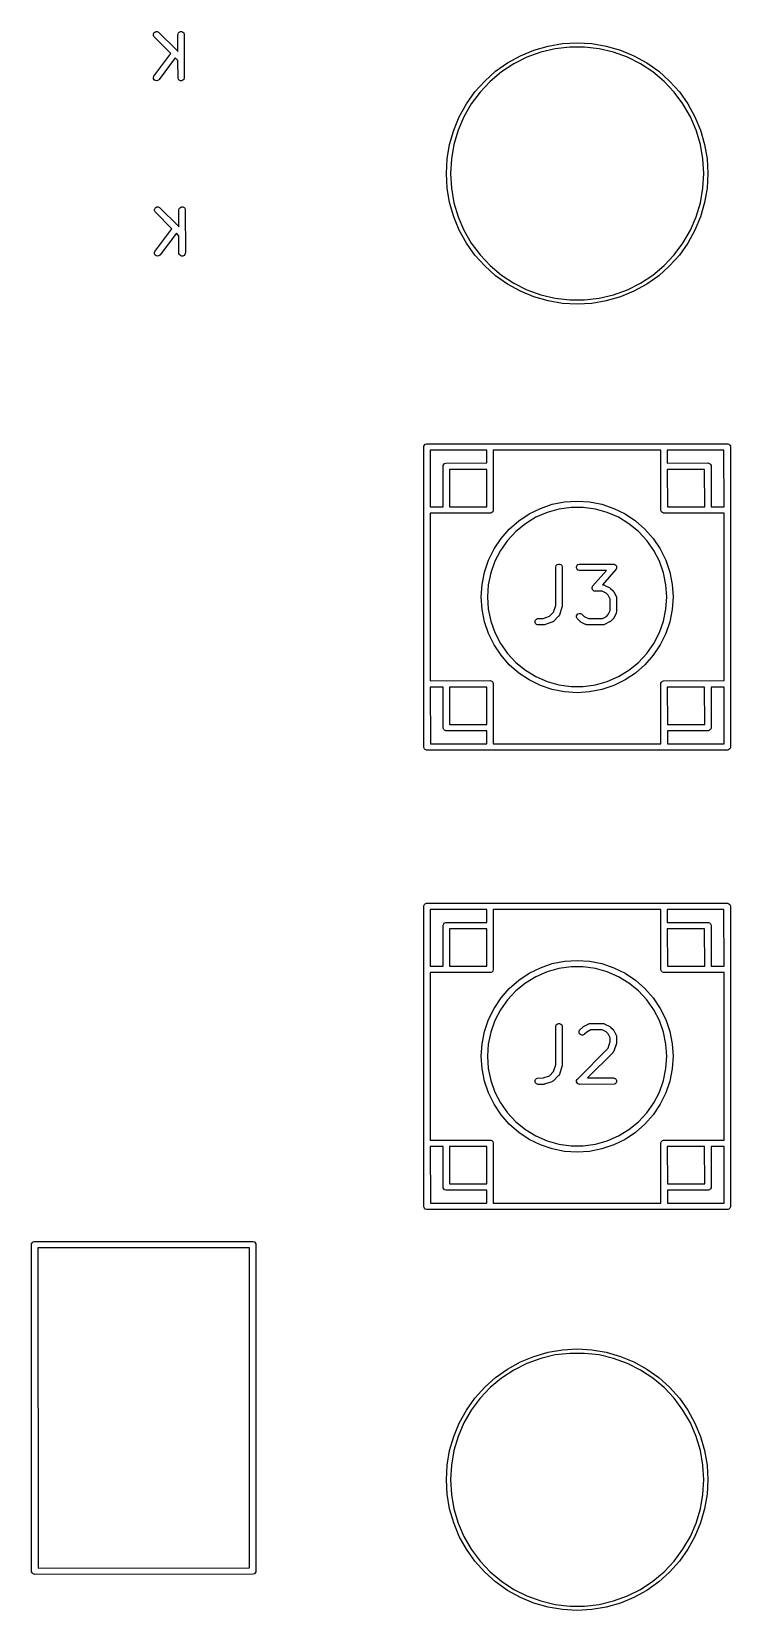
# Model space of a CAD drawing. Extents: x 0.28 to 2.14, y 0.28 to 1.73.
# Drawn here: x 1.499 to 2.141, y 0.28 to 1.73 of the extents above; entities that cross this region are included whole.
import ezdxf

# ---------------------------------------------------------------- set-up
doc = ezdxf.new("R2010")
doc.units = 0
doc.header["$MEASUREMENT"] = 0
doc.layers.add('BLACK', color=7, linetype='CONTINUOUS')

msp = doc.modelspace()

# ---------------------------------------------------------------- linework, layer by layer
at = {"layer": 'BLACK', "linetype": 'CONTINUOUS'}
for p, q in [((1.611, 1.7281), (1.6114, 1.7291)), ((1.611, 1.7269), (1.611, 1.7281)), ((1.6114, 1.7259), (1.611, 1.7269)), ((1.6114, 1.7291), (1.6122, 1.73)), ((1.6122, 1.73), (1.6133, 1.7304)), ((1.6133, 1.7304), (1.6144, 1.7304)), ((1.6144, 1.7304), (1.6155, 1.73)), ((1.6155, 1.73), (1.6329, 1.7126)), ((1.6334, 1.7275), (1.6335, 1.7281)), ((1.6334, 1.7121), (1.6334, 1.7275)), ((1.6335, 1.7281), (1.6339, 1.7291)), ((1.6339, 1.7291), (1.6347, 1.73)), ((1.6347, 1.73), (1.6358, 1.7304)), ((1.6358, 1.7304), (1.6369, 1.7304)), ((1.6369, 1.7304), (1.638, 1.73)), ((1.638, 1.73), (1.6388, 1.7291)), ((1.6388, 1.7291), (1.6393, 1.7281)), ((1.6393, 1.7281), (1.6393, 1.6881)), ((1.6118, 1.7254), (1.6114, 1.7259)), ((1.6269, 1.7104), (1.6118, 1.7254)), ((1.6329, 1.7126), (1.6329, 1.7126)), ((1.6329, 1.7126), (1.6329, 1.7126)), ((1.6329, 1.7126), (1.6334, 1.7121)), ((1.9479, 1.7082), (1.9603, 1.7133)), ((1.9603, 1.7133), (1.9733, 1.7171)), ((1.9798, 1.7146), (1.9666, 1.7114)), ((1.9733, 1.7171), (1.9866, 1.7193)), ((1.9932, 1.7161), (1.9798, 1.7146)), ((1.9866, 1.7193), (2, 1.7201)), ((2.0068, 1.7161), (1.9932, 1.7161)), ((2, 1.7201), (2.0134, 1.7193)), ((2.0202, 1.7146), (2.0068, 1.7161)), ((2.0134, 1.7193), (2.0267, 1.7171)), ((2.0334, 1.7114), (2.0202, 1.7146)), ((2.0267, 1.7171), (2.0397, 1.7133)), ((2.0397, 1.7133), (2.0521, 1.7082)), ((1.6112, 1.6894), (1.6269, 1.7104)), ((1.631, 1.7062), (1.6162, 1.6864)), ((1.6334, 1.7038), (1.631, 1.7062)), ((1.6335, 1.6875), (1.6334, 1.7038)), ((1.9251, 1.6939), (1.9361, 1.7017)), ((1.9418, 1.7007), (1.9305, 1.6933)), ((1.9361, 1.7017), (1.9479, 1.7082)), ((1.9539, 1.7068), (1.9418, 1.7007)), ((1.9666, 1.7114), (1.9539, 1.7068)), ((2.0461, 1.7068), (2.0334, 1.7114)), ((2.0582, 1.7007), (2.0461, 1.7068)), ((2.0521, 1.7082), (2.0639, 1.7017)), ((2.0695, 1.6933), (2.0582, 1.7007)), ((2.0639, 1.7017), (2.0749, 1.6939)), ((1.6109, 1.6883), (1.6112, 1.6894)), ((1.6111, 1.6871), (1.6109, 1.6883)), ((1.6117, 1.6862), (1.6111, 1.6871)), ((1.6126, 1.6855), (1.6117, 1.6862)), ((1.6137, 1.6852), (1.6126, 1.6855)), ((1.6148, 1.6853), (1.6137, 1.6852)), ((1.6158, 1.6859), (1.6148, 1.6853)), ((1.6162, 1.6864), (1.6158, 1.6859)), ((1.6339, 1.6865), (1.6335, 1.6875)), ((1.6347, 1.6857), (1.6339, 1.6865)), ((1.6358, 1.6852), (1.6347, 1.6857)), ((1.6369, 1.6852), (1.6358, 1.6852)), ((1.638, 1.6857), (1.6369, 1.6852)), ((1.6388, 1.6865), (1.638, 1.6857)), ((1.6393, 1.6875), (1.6388, 1.6865)), ((1.6393, 1.6881), (1.6393, 1.6875)), ((1.9061, 1.6749), (1.9151, 1.6849)), ((1.9202, 1.6846), (1.9109, 1.6748)), ((1.9151, 1.6849), (1.9251, 1.6939)), ((1.9305, 1.6933), (1.9202, 1.6846)), ((2.0798, 1.6846), (2.0695, 1.6933)), ((2.0749, 1.6939), (2.0849, 1.6849)), ((2.0891, 1.6748), (2.0798, 1.6846)), ((2.0849, 1.6849), (2.0939, 1.6749)), ((1.8983, 1.6639), (1.9061, 1.6749)), ((1.9109, 1.6748), (1.9028, 1.6639)), ((2.0972, 1.6639), (2.0891, 1.6748)), ((2.0939, 1.6749), (2.1017, 1.6639)), ((1.8918, 1.6521), (1.8983, 1.6639)), ((1.9028, 1.6639), (1.896, 1.6522)), ((2.104, 1.6522), (2.0972, 1.6639)), ((2.1017, 1.6639), (2.1082, 1.6521)), ((1.8829, 1.6267), (1.8867, 1.6397)), ((1.8867, 1.6397), (1.8918, 1.6521)), ((1.8907, 1.6398), (1.8868, 1.6268)), ((1.896, 1.6522), (1.8907, 1.6398)), ((2.1093, 1.6398), (2.104, 1.6522)), ((2.1082, 1.6521), (2.1133, 1.6397)), ((2.1132, 1.6268), (2.1093, 1.6398)), ((2.1133, 1.6397), (2.1171, 1.6267)), ((1.8807, 1.6134), (1.8829, 1.6267)), ((1.8868, 1.6268), (1.8845, 1.6135)), ((2.1155, 1.6135), (2.1132, 1.6268)), ((2.1171, 1.6267), (2.1193, 1.6134)), ((1.8799, 1.6), (1.8807, 1.6134)), ((1.8845, 1.6135), (1.8837, 1.6)), ((2.1163, 1.6), (2.1155, 1.6135)), ((2.1193, 1.6134), (2.1201, 1.6)), ((1.8807, 1.5866), (1.8799, 1.6)), ((1.8837, 1.6), (1.8845, 1.5865)), ((2.1155, 1.5865), (2.1163, 1.6)), ((2.1201, 1.6), (2.1193, 1.5866)), ((1.8829, 1.5733), (1.8807, 1.5866)), ((1.8845, 1.5865), (1.8868, 1.5732)), ((2.1132, 1.5732), (2.1155, 1.5865)), ((2.1193, 1.5866), (2.1171, 1.5733)), ((1.6119, 1.567), (1.6124, 1.5681)), ((1.6119, 1.5659), (1.6119, 1.567)), ((1.6124, 1.5681), (1.6132, 1.5689)), ((1.6132, 1.5689), (1.6142, 1.5694)), ((1.6142, 1.5694), (1.6154, 1.5694)), ((1.6154, 1.5694), (1.6165, 1.5689)), ((1.6165, 1.5689), (1.6338, 1.5516)), ((1.6344, 1.567), (1.6349, 1.5681)), ((1.6344, 1.5665), (1.6344, 1.567)), ((1.6349, 1.5681), (1.6357, 1.5689)), ((1.6357, 1.5689), (1.6367, 1.5694)), ((1.6367, 1.5694), (1.6379, 1.5694)), ((1.6379, 1.5694), (1.639, 1.5689)), ((1.639, 1.5689), (1.6398, 1.5681)), ((1.6398, 1.5681), (1.6402, 1.567)), ((1.6402, 1.567), (1.6403, 1.5271)), ((1.8867, 1.5603), (1.8829, 1.5733)), ((1.8868, 1.5732), (1.8907, 1.5602)), ((2.1093, 1.5602), (2.1132, 1.5732)), ((2.1171, 1.5733), (2.1133, 1.5603)), ((1.6124, 1.5648), (1.6119, 1.5659)), ((1.6127, 1.5644), (1.6124, 1.5648)), ((1.6278, 1.5493), (1.6127, 1.5644)), ((1.6344, 1.5511), (1.6344, 1.5665)), ((1.8918, 1.5479), (1.8867, 1.5603)), ((1.8907, 1.5602), (1.896, 1.5478)), ((2.104, 1.5478), (2.1093, 1.5602)), ((2.1133, 1.5603), (2.1082, 1.5479)), ((1.6122, 1.5284), (1.6278, 1.5493)), ((1.632, 1.5452), (1.6172, 1.5253)), ((1.6344, 1.5428), (1.632, 1.5452)), ((1.6338, 1.5516), (1.6339, 1.5516)), ((1.6339, 1.5516), (1.6339, 1.5515)), ((1.6339, 1.5515), (1.6344, 1.5511)), ((1.6344, 1.5265), (1.6344, 1.5428)), ((1.8983, 1.5361), (1.8918, 1.5479)), ((1.896, 1.5478), (1.9028, 1.5361)), ((2.0972, 1.5361), (2.104, 1.5478)), ((2.1082, 1.5479), (2.1017, 1.5361)), ((1.6119, 1.5273), (1.6122, 1.5284)), ((1.612, 1.5261), (1.6119, 1.5273)), ((1.6126, 1.5251), (1.612, 1.5261)), ((1.6135, 1.5244), (1.6126, 1.5251)), ((1.6147, 1.5241), (1.6135, 1.5244)), ((1.6158, 1.5243), (1.6147, 1.5241)), ((1.6168, 1.5249), (1.6158, 1.5243)), ((1.6172, 1.5253), (1.6168, 1.5249)), ((1.6349, 1.5255), (1.6344, 1.5265)), ((1.6357, 1.5246), (1.6349, 1.5255)), ((1.6367, 1.5242), (1.6357, 1.5246)), ((1.6379, 1.5242), (1.6367, 1.5242)), ((1.639, 1.5246), (1.6379, 1.5242)), ((1.6398, 1.5255), (1.639, 1.5246)), ((1.6402, 1.5265), (1.6398, 1.5255)), ((1.6403, 1.5271), (1.6402, 1.5265)), ((1.9061, 1.5251), (1.8983, 1.5361)), ((1.9028, 1.5361), (1.9109, 1.5252)), ((1.9151, 1.5151), (1.9061, 1.5251)), ((1.9109, 1.5252), (1.9202, 1.5154)), ((2.0798, 1.5154), (2.0891, 1.5252)), ((2.0939, 1.5251), (2.0849, 1.5151)), ((2.0891, 1.5252), (2.0972, 1.5361)), ((2.1017, 1.5361), (2.0939, 1.5251)), ((1.9251, 1.5061), (1.9151, 1.5151)), ((1.9202, 1.5154), (1.9305, 1.5067)), ((2.0695, 1.5067), (2.0798, 1.5154)), ((2.0849, 1.5151), (2.0749, 1.5061)), ((1.9361, 1.4983), (1.9251, 1.5061)), ((1.9305, 1.5067), (1.9418, 1.4993)), ((1.9479, 1.4918), (1.9361, 1.4983)), ((1.9418, 1.4993), (1.9539, 1.4932)), ((2.0461, 1.4932), (2.0582, 1.4993)), ((2.0639, 1.4983), (2.0521, 1.4918)), ((2.0582, 1.4993), (2.0695, 1.5067)), ((2.0749, 1.5061), (2.0639, 1.4983)), ((1.9603, 1.4867), (1.9479, 1.4918)), ((1.9539, 1.4932), (1.9666, 1.4886)), ((1.9733, 1.4829), (1.9603, 1.4867)), ((1.9666, 1.4886), (1.9798, 1.4854)), ((1.9866, 1.4807), (1.9733, 1.4829)), ((1.9798, 1.4854), (1.9932, 1.4839)), ((2, 1.4799), (1.9866, 1.4807)), ((1.9932, 1.4839), (2.0068, 1.4839)), ((2.0134, 1.4807), (2, 1.4799)), ((2.0068, 1.4839), (2.0202, 1.4854)), ((2.0267, 1.4829), (2.0134, 1.4807)), ((2.0202, 1.4854), (2.0334, 1.4886)), ((2.0397, 1.4867), (2.0267, 1.4829)), ((2.0334, 1.4886), (2.0461, 1.4932)), ((2.0521, 1.4918), (2.0397, 1.4867)), ((1.8593, 1.3494), (1.8597, 1.3505)), ((1.8593, 1.3488), (1.8593, 1.3494)), ((1.8597, 1.3505), (1.8606, 1.3513)), ((1.8606, 1.3513), (1.8616, 1.3517)), ((1.8616, 1.3517), (2.1378, 1.3518)), ((2.1378, 1.3518), (2.1384, 1.3517)), ((2.1384, 1.3517), (2.1394, 1.3513)), ((2.1394, 1.3513), (2.1403, 1.3505)), ((2.1403, 1.3505), (2.1407, 1.3494)), ((2.1407, 1.3494), (2.1407, 1.0732)), ((1.8593, 1.0727), (1.8593, 1.3488)), ((1.8651, 1.3459), (1.8651, 1.2938)), ((1.9171, 1.3459), (1.8651, 1.3459)), ((1.9171, 1.3341), (1.9171, 1.3459)), ((1.923, 1.3459), (1.923, 1.2909)), ((2.077, 1.3459), (1.923, 1.3459)), ((2.077, 1.2904), (2.077, 1.3459)), ((2.0828, 1.3459), (2.0828, 1.334)), ((2.1348, 1.3459), (2.0828, 1.3459)), ((2.1349, 1.2939), (2.1348, 1.3459)), ((1.877, 1.3317), (1.8775, 1.3327)), ((1.877, 1.3311), (1.877, 1.3317)), ((1.877, 1.2939), (1.877, 1.3311)), ((1.8775, 1.3327), (1.8783, 1.3336)), ((1.8783, 1.3336), (1.8793, 1.334)), ((1.8793, 1.334), (1.9171, 1.3341)), ((1.8828, 1.3282), (1.8829, 1.2939)), ((1.9171, 1.3282), (1.8828, 1.3282)), ((1.9172, 1.2939), (1.9171, 1.3282)), ((2.0828, 1.334), (2.1201, 1.3341)), ((2.0828, 1.3282), (2.0829, 1.2938)), ((2.1171, 1.3282), (2.0828, 1.3282)), ((2.1172, 1.2939), (2.1171, 1.3282)), ((2.1201, 1.3341), (2.1207, 1.334)), ((2.1207, 1.334), (2.1217, 1.3336)), ((2.1217, 1.3336), (2.1225, 1.3327)), ((2.1225, 1.3327), (2.123, 1.3317)), ((2.123, 1.3317), (2.123, 1.2939)), ((1.8651, 1.2938), (1.877, 1.2939)), ((1.8829, 1.2939), (1.9172, 1.2939)), ((1.923, 1.2909), (1.923, 1.2904)), ((1.9559, 1.2873), (1.9663, 1.2924)), ((1.9663, 1.2924), (1.9772, 1.2961)), ((1.9832, 1.2917), (1.9724, 1.2887)), ((1.9772, 1.2961), (1.9885, 1.2984)), ((1.9944, 1.2932), (1.9832, 1.2917)), ((1.9885, 1.2984), (2, 1.2991)), ((2.0056, 1.2932), (1.9944, 1.2932)), ((2, 1.2991), (2.0115, 1.2984)), ((2.0168, 1.2917), (2.0056, 1.2932)), ((2.0115, 1.2984), (2.0228, 1.2961)), ((2.0276, 1.2887), (2.0168, 1.2917)), ((2.0228, 1.2961), (2.0337, 1.2924)), ((2.0337, 1.2924), (2.0441, 1.2873)), ((2.0829, 1.2938), (2.1172, 1.2939)), ((2.123, 1.2939), (2.1349, 1.2939)), ((1.9207, 1.2881), (1.8651, 1.288)), ((1.8651, 1.288), (1.8651, 1.134)), ((1.9217, 1.2885), (1.9207, 1.2881)), ((1.9225, 1.2893), (1.9217, 1.2885)), ((1.923, 1.2904), (1.9225, 1.2893)), ((1.9377, 1.2733), (1.9464, 1.2809)), ((1.9525, 1.2783), (1.9438, 1.2712)), ((1.9464, 1.2809), (1.9559, 1.2873)), ((1.9621, 1.2842), (1.9525, 1.2783)), ((1.9724, 1.2887), (1.9621, 1.2842)), ((2.0379, 1.2842), (2.0276, 1.2887)), ((2.0475, 1.2783), (2.0379, 1.2842)), ((2.0441, 1.2873), (2.0536, 1.2809)), ((2.0562, 1.2712), (2.0475, 1.2783)), ((2.0536, 1.2809), (2.0623, 1.2733)), ((2.0775, 1.2893), (2.077, 1.2904)), ((2.0783, 1.2885), (2.0775, 1.2893)), ((2.0793, 1.2881), (2.0783, 1.2885)), ((2.0799, 1.288), (2.0793, 1.2881)), ((2.1349, 1.288), (2.0799, 1.288)), ((2.1349, 1.1341), (2.1349, 1.288)), ((1.9237, 1.2551), (1.9301, 1.2647)), ((1.9361, 1.263), (1.9296, 1.2538)), ((1.9301, 1.2647), (1.9377, 1.2733)), ((1.9438, 1.2712), (1.9361, 1.263)), ((2.0639, 1.263), (2.0562, 1.2712)), ((2.0623, 1.2733), (2.0699, 1.2647)), ((2.0704, 1.2538), (2.0639, 1.263)), ((2.0699, 1.2647), (2.0763, 1.2551)), ((1.9186, 1.2447), (1.9237, 1.2551)), ((1.9296, 1.2538), (1.9244, 1.2439)), ((2.0756, 1.2439), (2.0704, 1.2538)), ((2.0763, 1.2551), (2.0814, 1.2447)), ((1.9127, 1.2225), (1.9149, 1.2338)), ((1.9149, 1.2338), (1.9186, 1.2447)), ((1.9207, 1.2333), (1.9184, 1.2222)), ((1.9244, 1.2439), (1.9207, 1.2333)), ((1.9804, 1.2388), (1.9809, 1.2398)), ((1.9804, 1.2382), (1.9804, 1.2388)), ((1.9804, 1.2031), (1.9804, 1.2382)), ((1.9809, 1.2398), (1.9817, 1.2407)), ((1.9817, 1.2407), (1.9828, 1.2411)), ((1.9828, 1.2411), (1.9839, 1.2411)), ((1.9839, 1.2411), (1.985, 1.2407)), ((1.985, 1.2407), (1.9858, 1.2398)), ((1.9858, 1.2398), (1.9862, 1.2388)), ((1.9862, 1.2388), (1.9863, 1.2025)), ((1.9995, 1.2388), (1.9999, 1.2398)), ((1.9995, 1.2376), (1.9995, 1.2388)), ((1.9999, 1.2366), (1.9995, 1.2376)), ((1.9999, 1.2398), (2.0007, 1.2407)), ((2.0007, 1.2357), (1.9999, 1.2366)), ((2.0007, 1.2407), (2.0018, 1.2411)), ((2.0018, 1.2353), (2.0007, 1.2357)), ((2.0018, 1.2411), (2.0333, 1.2412)), ((2.0024, 1.2353), (2.0018, 1.2353)), ((2.0269, 1.2353), (2.0024, 1.2353)), ((2.0145, 1.2211), (2.0269, 1.2353)), ((2.0355, 1.2362), (2.0232, 1.2221)), ((2.0333, 1.2412), (2.0336, 1.2411)), ((2.0336, 1.2411), (2.0337, 1.2411)), ((2.0337, 1.2411), (2.0338, 1.2411)), ((2.0338, 1.2411), (2.0339, 1.2411)), ((2.0339, 1.2411), (2.0344, 1.2409)), ((2.0344, 1.2409), (2.0348, 1.2408)), ((2.0348, 1.2408), (2.0349, 1.2407)), ((2.0349, 1.2407), (2.035, 1.2407)), ((2.035, 1.2407), (2.0353, 1.2403)), ((2.0353, 1.2403), (2.0357, 1.24)), ((2.0358, 1.2366), (2.0355, 1.2362)), ((2.0357, 1.24), (2.0357, 1.2399)), ((2.0357, 1.2399), (2.0358, 1.2398)), ((2.0358, 1.2398), (2.036, 1.2394)), ((2.0359, 1.2367), (2.0358, 1.2367)), ((2.0358, 1.2367), (2.0358, 1.2366)), ((2.036, 1.2372), (2.0359, 1.2367)), ((2.036, 1.2394), (2.0362, 1.239)), ((2.0362, 1.2376), (2.036, 1.2372)), ((2.0362, 1.239), (2.0362, 1.2389)), ((2.0362, 1.2389), (2.0362, 1.2388)), ((2.0362, 1.2388), (2.0362, 1.2383)), ((2.0362, 1.2383), (2.0363, 1.2378)), ((2.0363, 1.2378), (2.0362, 1.2377)), ((2.0362, 1.2377), (2.0362, 1.2376)), ((2.0793, 1.2333), (2.0756, 1.2439)), ((2.0816, 1.2222), (2.0793, 1.2333)), ((2.0814, 1.2447), (2.0851, 1.2338)), ((2.0851, 1.2338), (2.0873, 1.2225)), ((1.9119, 1.211), (1.9127, 1.2225)), ((1.9184, 1.2222), (1.9176, 1.211)), ((2.0137, 1.2195), (2.0138, 1.2196)), ((2.0138, 1.2191), (2.0137, 1.2195)), ((2.0138, 1.2197), (2.014, 1.2202)), ((2.0138, 1.2196), (2.0138, 1.2197)), ((2.0138, 1.2186), (2.0138, 1.2191)), ((2.0138, 1.2185), (2.0138, 1.2186)), ((2.0138, 1.2184), (2.0138, 1.2185)), ((2.014, 1.218), (2.0138, 1.2184)), ((2.014, 1.2202), (2.0141, 1.2206)), ((2.0141, 1.2206), (2.0142, 1.2207)), ((2.0142, 1.2208), (2.0145, 1.2211)), ((2.0142, 1.2207), (2.0142, 1.2208)), ((2.0232, 1.2221), (2.0238, 1.2221)), ((2.0238, 1.2221), (2.0244, 1.2221)), ((2.0244, 1.2221), (2.0245, 1.222)), ((2.0245, 1.222), (2.0246, 1.222)), ((2.0246, 1.222), (2.0251, 1.2218)), ((2.0251, 1.2218), (2.0254, 1.2216)), ((2.0254, 1.2216), (2.0255, 1.2216)), ((2.0255, 1.2216), (2.0299, 1.2194)), ((2.0299, 1.2194), (2.0301, 1.2193)), ((2.0301, 1.2193), (2.0302, 1.2192)), ((2.0302, 1.2192), (2.0303, 1.2192)), ((2.0303, 1.2192), (2.0304, 1.2191)), ((2.0304, 1.2191), (2.0306, 1.2188)), ((2.0306, 1.2188), (2.033, 1.2165)), ((2.0824, 1.211), (2.0816, 1.2222)), ((2.0873, 1.2225), (2.0881, 1.211)), ((1.9127, 1.1995), (1.9119, 1.211)), ((1.9176, 1.211), (1.9184, 1.1998)), ((2.0142, 1.2175), (2.014, 1.218)), ((2.0143, 1.2174), (2.0142, 1.2175)), ((2.0147, 1.217), (2.0143, 1.2174)), ((2.0143, 1.2174), (2.0143, 1.2174)), ((2.015, 1.2167), (2.0147, 1.217)), ((2.0151, 1.2167), (2.015, 1.2167)), ((2.0152, 1.2166), (2.0151, 1.2167)), ((2.0156, 1.2164), (2.0152, 1.2166)), ((2.0161, 1.2163), (2.0156, 1.2164)), ((2.0162, 1.2162), (2.0161, 1.2163)), ((2.0163, 1.2162), (2.0162, 1.2162)), ((2.0164, 1.2162), (2.0163, 1.2162)), ((2.0167, 1.2162), (2.0164, 1.2162)), ((2.023, 1.2162), (2.0167, 1.2162)), ((2.0267, 1.2144), (2.023, 1.2162)), ((2.0285, 1.2127), (2.0267, 1.2144)), ((2.0304, 1.209), (2.0285, 1.2127)), ((2.0304, 1.1985), (2.0304, 1.209)), ((2.033, 1.2165), (2.0332, 1.2163)), ((2.0332, 1.2163), (2.0333, 1.2162)), ((2.0333, 1.2162), (2.0333, 1.2161)), ((2.0333, 1.2161), (2.0334, 1.216)), ((2.0334, 1.216), (2.0336, 1.2157)), ((2.0336, 1.2157), (2.036, 1.211)), ((2.036, 1.211), (2.0362, 1.2104)), ((2.0362, 1.2104), (2.0362, 1.2103)), ((2.0362, 1.2103), (2.0362, 1.2102)), ((2.0362, 1.2102), (2.0362, 1.2097)), ((2.0362, 1.2097), (2.0363, 1.2093)), ((2.0363, 1.2093), (2.0362, 1.2092)), ((2.0362, 1.2092), (2.0363, 1.1977)), ((2.0816, 1.1998), (2.0824, 1.211)), ((2.0881, 1.211), (2.0873, 1.1995)), ((1.9149, 1.1882), (1.9127, 1.1995)), ((1.9184, 1.1998), (1.9207, 1.1888)), ((1.9614, 1.1888), (1.9618, 1.1898)), ((1.9618, 1.1898), (1.9626, 1.1907)), ((1.9626, 1.1907), (1.9637, 1.1911)), ((1.9637, 1.1911), (1.9687, 1.1912)), ((1.9687, 1.1912), (1.9747, 1.1932)), ((1.9747, 1.1932), (1.9784, 1.197)), ((1.9827, 1.193), (1.9783, 1.1885)), ((1.9784, 1.197), (1.9804, 1.2031)), ((1.9828, 1.193), (1.9827, 1.193)), ((1.983, 1.1933), (1.9828, 1.193)), ((1.9834, 1.1937), (1.983, 1.1933)), ((1.9835, 1.1939), (1.9834, 1.1938)), ((1.9834, 1.1938), (1.9834, 1.1937)), ((1.9838, 1.1944), (1.9835, 1.1939)), ((1.9861, 1.2015), (1.9838, 1.1944)), ((1.9862, 1.2019), (1.9861, 1.2015)), ((1.9863, 1.2021), (1.9862, 1.2021)), ((1.9862, 1.2021), (1.9862, 1.2019)), ((1.9863, 1.2025), (1.9863, 1.2022)), ((1.9863, 1.2022), (1.9863, 1.2021)), ((1.9995, 1.1935), (1.9999, 1.1946)), ((1.9995, 1.1924), (1.9995, 1.1935)), ((1.9999, 1.1913), (1.9995, 1.1924)), ((1.9999, 1.1946), (2.0007, 1.1954)), ((2.0003, 1.1909), (1.9999, 1.1913)), ((2.0027, 1.1885), (2.0003, 1.1909)), ((2.0007, 1.1954), (2.0018, 1.1959)), ((2.0018, 1.1959), (2.003, 1.1959)), ((2.003, 1.1959), (2.004, 1.1954)), ((2.004, 1.1954), (2.0066, 1.1929)), ((2.0066, 1.1929), (2.0103, 1.1911)), ((2.0103, 1.1911), (2.0232, 1.1912)), ((2.0232, 1.1912), (2.0269, 1.1931)), ((2.0269, 1.1931), (2.0286, 1.1948)), ((2.0286, 1.1948), (2.0304, 1.1985)), ((2.033, 1.1909), (2.0307, 1.1885)), ((2.0333, 1.1912), (2.033, 1.1909)), ((2.0334, 1.1913), (2.0333, 1.1912)), ((2.0336, 1.1916), (2.0334, 1.1914)), ((2.0334, 1.1914), (2.0334, 1.1913)), ((2.0334, 1.1913), (2.0334, 1.1913)), ((2.0357, 1.196), (2.0336, 1.1916)), ((2.0358, 1.1961), (2.0357, 1.196)), ((2.0359, 1.1965), (2.0358, 1.1961)), ((2.0362, 1.1969), (2.0359, 1.1965)), ((2.0363, 1.1977), (2.0362, 1.1972)), ((2.0362, 1.1972), (2.0362, 1.1971)), ((2.0362, 1.1971), (2.0362, 1.1969)), ((2.0793, 1.1888), (2.0816, 1.1998)), ((2.0873, 1.1995), (2.0851, 1.1882)), ((1.9186, 1.1773), (1.9149, 1.1882)), ((1.9237, 1.167), (1.9186, 1.1773)), ((1.9207, 1.1888), (1.9244, 1.1782)), ((1.9244, 1.1782), (1.9296, 1.1682)), ((1.9614, 1.1876), (1.9614, 1.1888)), ((1.9618, 1.1866), (1.9614, 1.1876)), ((1.9626, 1.1857), (1.9618, 1.1866)), ((1.9637, 1.1853), (1.9626, 1.1857)), ((1.9643, 1.1853), (1.9637, 1.1853)), ((1.969, 1.1853), (1.9643, 1.1853)), ((1.9694, 1.1853), (1.969, 1.1853)), ((1.9696, 1.1853), (1.9694, 1.1853)), ((1.9697, 1.1853), (1.9696, 1.1853)), ((1.9696, 1.1853), (1.9696, 1.1853)), ((1.97, 1.1854), (1.9697, 1.1853)), ((1.9767, 1.1877), (1.97, 1.1854)), ((1.9768, 1.1877), (1.9767, 1.1877)), ((1.9772, 1.1878), (1.9768, 1.1877)), ((1.9777, 1.188), (1.9772, 1.1878)), ((1.9778, 1.1881), (1.9777, 1.1881)), ((1.9777, 1.1881), (1.9777, 1.188)), ((1.9783, 1.1885), (1.9778, 1.1881)), ((2.003, 1.1883), (2.0027, 1.1885)), ((2.0031, 1.1882), (2.003, 1.1883)), ((2.0031, 1.1881), (2.0031, 1.1882)), ((2.0032, 1.1881), (2.0031, 1.1881)), ((2.0034, 1.1879), (2.0032, 1.1881)), ((2.0078, 1.1858), (2.0034, 1.1879)), ((2.0079, 1.1857), (2.0078, 1.1858)), ((2.0083, 1.1856), (2.0079, 1.1857)), ((2.0087, 1.1854), (2.0083, 1.1856)), ((2.0088, 1.1853), (2.0087, 1.1854)), ((2.0089, 1.1853), (2.0088, 1.1853)), ((2.0095, 1.1853), (2.0089, 1.1853)), ((2.0234, 1.1853), (2.0095, 1.1853)), ((2.0239, 1.1853), (2.0234, 1.1853)), ((2.0234, 1.1853), (2.0234, 1.1853)), ((2.0244, 1.1853), (2.0239, 1.1853)), ((2.0245, 1.1853), (2.0244, 1.1853)), ((2.0246, 1.1854), (2.0245, 1.1853)), ((2.0251, 1.1856), (2.0246, 1.1854)), ((2.0298, 1.188), (2.0251, 1.1856)), ((2.0302, 1.1881), (2.0298, 1.188)), ((2.0303, 1.1882), (2.0302, 1.1881)), ((2.0304, 1.1883), (2.0303, 1.1882)), ((2.0307, 1.1885), (2.0304, 1.1883)), ((2.0304, 1.1883), (2.0304, 1.1883)), ((2.0704, 1.1682), (2.0756, 1.1782)), ((2.0756, 1.1782), (2.0793, 1.1888)), ((2.0814, 1.1773), (2.0763, 1.167)), ((2.0851, 1.1882), (2.0814, 1.1773)), ((1.9301, 1.1574), (1.9237, 1.167)), ((1.9296, 1.1682), (1.9361, 1.159)), ((2.0639, 1.159), (2.0704, 1.1682)), ((2.0763, 1.167), (2.0699, 1.1574)), ((1.9377, 1.1487), (1.9301, 1.1574)), ((1.9361, 1.159), (1.9438, 1.1508)), ((1.9464, 1.1411), (1.9377, 1.1487)), ((1.9438, 1.1508), (1.9525, 1.1437)), ((2.0475, 1.1437), (2.0562, 1.1508)), ((2.0623, 1.1487), (2.0536, 1.1411)), ((2.0562, 1.1508), (2.0639, 1.159)), ((2.0699, 1.1574), (2.0623, 1.1487)), ((1.8651, 1.134), (1.9201, 1.1341)), ((1.9201, 1.1341), (1.9207, 1.134)), ((1.9207, 1.134), (1.9217, 1.1336)), ((1.9217, 1.1336), (1.9225, 1.1327)), ((1.9225, 1.1327), (1.923, 1.1317)), ((1.923, 1.1317), (1.923, 1.0761)), ((1.9559, 1.1347), (1.9464, 1.1411)), ((1.9525, 1.1437), (1.9621, 1.1379)), ((1.9663, 1.1296), (1.9559, 1.1347)), ((1.9621, 1.1379), (1.9724, 1.1334)), ((1.9724, 1.1334), (1.9832, 1.1304)), ((2.0168, 1.1304), (2.0276, 1.1334)), ((2.0276, 1.1334), (2.0379, 1.1379)), ((2.0441, 1.1347), (2.0337, 1.1296)), ((2.0379, 1.1379), (2.0475, 1.1437)), ((2.0536, 1.1411), (2.0441, 1.1347)), ((2.077, 1.1317), (2.0775, 1.1327)), ((2.077, 1.1311), (2.077, 1.1317)), ((2.0775, 1.1327), (2.0783, 1.1336)), ((2.0783, 1.1336), (2.0793, 1.134)), ((2.0793, 1.134), (2.1349, 1.1341)), ((1.8651, 1.1282), (1.8652, 1.0761)), ((1.877, 1.1282), (1.8651, 1.1282)), ((1.877, 1.0904), (1.877, 1.1282)), ((1.8828, 1.1282), (1.8829, 1.0938)), ((1.9171, 1.1282), (1.8828, 1.1282)), ((1.9172, 1.0939), (1.9171, 1.1282)), ((1.9772, 1.1259), (1.9663, 1.1296)), ((1.9885, 1.1237), (1.9772, 1.1259)), ((1.9832, 1.1304), (1.9944, 1.1288)), ((2, 1.1229), (1.9885, 1.1237)), ((1.9944, 1.1288), (2.0056, 1.1288)), ((2.0115, 1.1237), (2, 1.1229)), ((2.0056, 1.1288), (2.0168, 1.1304)), ((2.0228, 1.1259), (2.0115, 1.1237)), ((2.0337, 1.1296), (2.0228, 1.1259)), ((2.077, 1.0762), (2.077, 1.1311)), ((2.0828, 1.1282), (2.0829, 1.0938)), ((2.1171, 1.1282), (2.0828, 1.1282)), ((2.1172, 1.0939), (2.1171, 1.1282)), ((2.123, 1.1282), (2.123, 1.0909)), ((2.1349, 1.1282), (2.123, 1.1282)), ((2.1349, 1.0762), (2.1349, 1.1282)), ((1.8775, 1.0893), (1.877, 1.0904)), ((1.8783, 1.0885), (1.8775, 1.0893)), ((1.8793, 1.0881), (1.8783, 1.0885)), ((1.8799, 1.088), (1.8793, 1.0881)), ((1.9172, 1.088), (1.8799, 1.088)), ((1.8829, 1.0938), (1.9172, 1.0939)), ((1.9172, 1.0761), (1.9172, 1.088)), ((2.0829, 1.0938), (2.1172, 1.0939)), ((2.1207, 1.0881), (2.0829, 1.088)), ((2.0829, 1.088), (2.0829, 1.0762)), ((2.1217, 1.0885), (2.1207, 1.0881)), ((2.1225, 1.0893), (2.1217, 1.0885)), ((2.123, 1.0904), (2.1225, 1.0893)), ((2.123, 1.0909), (2.123, 1.0904)), ((1.8652, 1.0761), (1.9172, 1.0761)), ((1.923, 1.0761), (2.077, 1.0762)), ((2.0829, 1.0762), (2.1349, 1.0762)), ((1.8597, 1.0716), (1.8593, 1.0727)), ((1.8606, 1.0708), (1.8597, 1.0716)), ((1.8616, 1.0703), (1.8606, 1.0708)), ((1.8622, 1.0703), (1.8616, 1.0703)), ((2.1384, 1.0703), (1.8622, 1.0703)), ((2.1394, 1.0708), (2.1384, 1.0703)), ((2.1403, 1.0716), (2.1394, 1.0708)), ((2.1407, 1.0727), (2.1403, 1.0716)), ((2.1407, 1.0732), (2.1407, 1.0727)), ((1.8593, 0.9273), (1.8597, 0.9284)), ((1.8597, 0.9284), (1.8606, 0.9292)), ((1.8606, 0.9292), (1.8616, 0.9297)), ((1.8616, 0.9297), (2.1378, 0.9297)), ((2.1378, 0.9297), (2.1384, 0.9297)), ((2.1384, 0.9297), (2.1394, 0.9292)), ((2.1394, 0.9292), (2.1403, 0.9284)), ((2.1403, 0.9284), (2.1407, 0.9273)), ((1.8593, 0.9268), (1.8593, 0.9273)), ((1.8593, 0.6506), (1.8593, 0.9268)), ((1.8651, 0.9238), (1.8651, 0.8718)), ((1.9171, 0.9238), (1.8651, 0.9238)), ((1.9171, 0.912), (1.9171, 0.9238)), ((2.077, 0.9239), (1.923, 0.9238)), ((1.923, 0.9238), (1.923, 0.8689)), ((2.077, 0.8683), (2.077, 0.9239)), ((2.0828, 0.9239), (2.0828, 0.912)), ((2.1348, 0.9239), (2.0828, 0.9239)), ((2.1349, 0.8718), (2.1348, 0.9239)), ((2.1407, 0.9273), (2.1407, 0.6512)), ((1.877, 0.9096), (1.8775, 0.9107)), ((1.877, 0.9091), (1.877, 0.9096)), ((1.877, 0.8718), (1.877, 0.9091)), ((1.8775, 0.9107), (1.8783, 0.9115)), ((1.8783, 0.9115), (1.8793, 0.9119)), ((1.8793, 0.9119), (1.9171, 0.912)), ((1.9171, 0.9062), (1.8828, 0.9061)), ((1.8828, 0.9061), (1.8829, 0.8718)), ((1.9172, 0.8718), (1.9171, 0.9062)), ((2.0828, 0.912), (2.1201, 0.912)), ((2.1171, 0.9062), (2.0828, 0.9061)), ((2.0828, 0.9061), (2.0829, 0.8718)), ((2.1172, 0.8718), (2.1171, 0.9062)), ((2.1201, 0.912), (2.1207, 0.9119)), ((2.1207, 0.9119), (2.1217, 0.9115)), ((2.1217, 0.9115), (2.1225, 0.9107)), ((2.1225, 0.9107), (2.123, 0.9096)), ((2.123, 0.9096), (2.123, 0.8718)), ((1.8651, 0.8718), (1.877, 0.8718)), ((1.8829, 0.8718), (1.9172, 0.8718)), ((1.9559, 0.8653), (1.9663, 0.8704)), ((1.9663, 0.8704), (1.9772, 0.8741)), ((1.9772, 0.8741), (1.9885, 0.8763)), ((1.9944, 0.8712), (1.9832, 0.8696)), ((1.9885, 0.8763), (2, 0.8771)), ((2.0056, 0.8712), (1.9944, 0.8712)), ((2, 0.8771), (2.0115, 0.8763)), ((2.0168, 0.8696), (2.0056, 0.8712)), ((2.0115, 0.8763), (2.0228, 0.8741)), ((2.0228, 0.8741), (2.0337, 0.8704)), ((2.0337, 0.8704), (2.0441, 0.8653)), ((2.0829, 0.8718), (2.1172, 0.8718)), ((2.123, 0.8718), (2.1349, 0.8718)), ((1.9207, 0.866), (1.8651, 0.8659)), ((1.8651, 0.8659), (1.8651, 0.712)), ((1.9217, 0.8664), (1.9207, 0.866)), ((1.9225, 0.8673), (1.9217, 0.8664)), ((1.923, 0.8683), (1.9225, 0.8673)), ((1.923, 0.8689), (1.923, 0.8683)), ((1.9377, 0.8513), (1.9464, 0.8589)), ((1.9525, 0.8563), (1.9438, 0.8492)), ((1.9464, 0.8589), (1.9559, 0.8653)), ((1.9621, 0.8621), (1.9525, 0.8563)), ((1.9724, 0.8666), (1.9621, 0.8621)), ((1.9832, 0.8696), (1.9724, 0.8666)), ((2.0276, 0.8666), (2.0168, 0.8696)), ((2.0379, 0.8621), (2.0276, 0.8666)), ((2.0475, 0.8563), (2.0379, 0.8621)), ((2.0441, 0.8653), (2.0536, 0.8589)), ((2.0562, 0.8492), (2.0475, 0.8563)), ((2.0536, 0.8589), (2.0623, 0.8513)), ((2.0775, 0.8673), (2.077, 0.8683)), ((2.0783, 0.8664), (2.0775, 0.8673)), ((2.0793, 0.866), (2.0783, 0.8664)), ((2.0799, 0.8659), (2.0793, 0.866)), ((2.1349, 0.866), (2.0799, 0.8659)), ((2.1349, 0.712), (2.1349, 0.866)), ((1.9237, 0.833), (1.9301, 0.8426)), ((1.9301, 0.8426), (1.9377, 0.8513)), ((1.9438, 0.8492), (1.9361, 0.841)), ((2.0639, 0.841), (2.0562, 0.8492)), ((2.0623, 0.8513), (2.0699, 0.8426)), ((2.0699, 0.8426), (2.0763, 0.833)), ((1.9186, 0.8227), (1.9237, 0.833)), ((1.9296, 0.8318), (1.9244, 0.8218)), ((1.9361, 0.841), (1.9296, 0.8318)), ((2.0704, 0.8318), (2.0639, 0.841)), ((2.0756, 0.8218), (2.0704, 0.8318)), ((2.0763, 0.833), (2.0814, 0.8227)), ((1.9149, 0.8118), (1.9186, 0.8227)), ((1.9244, 0.8218), (1.9207, 0.8112)), ((1.9804, 0.8167), (1.9809, 0.8178)), ((1.9804, 0.8161), (1.9804, 0.8167)), ((1.9804, 0.7811), (1.9804, 0.8161)), ((1.9809, 0.8178), (1.9817, 0.8186)), ((1.9817, 0.8186), (1.9828, 0.819)), ((1.9828, 0.819), (1.9839, 0.819)), ((1.9839, 0.819), (1.985, 0.8186)), ((1.985, 0.8186), (1.9858, 0.8178)), ((1.9858, 0.8178), (1.9862, 0.8167)), ((1.9862, 0.8167), (1.9863, 0.7804)), ((2.0019, 0.812), (2.0023, 0.813)), ((2.0023, 0.813), (2.0051, 0.8159)), ((2.0051, 0.8159), (2.0053, 0.816)), ((2.0053, 0.816), (2.0053, 0.8161)), ((2.0053, 0.8161), (2.0054, 0.8161)), ((2.0054, 0.8161), (2.0055, 0.8162)), ((2.0055, 0.8162), (2.0059, 0.8164)), ((2.0059, 0.8164), (2.0106, 0.8188)), ((2.0125, 0.8132), (2.0088, 0.8113)), ((2.0106, 0.8188), (2.0111, 0.819)), ((2.0111, 0.819), (2.0112, 0.819)), ((2.0112, 0.819), (2.0113, 0.819)), ((2.0113, 0.819), (2.0118, 0.819)), ((2.0118, 0.819), (2.0123, 0.8191)), ((2.0123, 0.8191), (2.0124, 0.819)), ((2.0124, 0.819), (2.0238, 0.8191)), ((2.023, 0.8132), (2.0125, 0.8132)), ((2.0267, 0.8114), (2.023, 0.8132)), ((2.0238, 0.8191), (2.0244, 0.819)), ((2.0244, 0.819), (2.0245, 0.819)), ((2.0245, 0.819), (2.0246, 0.819)), ((2.0246, 0.819), (2.0251, 0.8188)), ((2.0251, 0.8188), (2.0254, 0.8186)), ((2.0254, 0.8186), (2.0255, 0.8186)), ((2.0255, 0.8186), (2.0299, 0.8164)), ((2.0299, 0.8164), (2.0301, 0.8163)), ((2.0301, 0.8163), (2.0302, 0.8162)), ((2.0302, 0.8162), (2.0303, 0.8162)), ((2.0303, 0.8162), (2.0304, 0.8161)), ((2.0304, 0.8161), (2.0306, 0.8158)), ((2.0306, 0.8158), (2.033, 0.8135)), ((2.033, 0.8135), (2.0332, 0.8132)), ((2.0332, 0.8132), (2.0333, 0.8132)), ((2.0333, 0.8132), (2.0333, 0.8131)), ((2.0333, 0.8131), (2.0334, 0.813)), ((2.0334, 0.813), (2.0336, 0.8127)), ((2.0336, 0.8127), (2.036, 0.8079)), ((2.0793, 0.8112), (2.0756, 0.8218)), ((2.0814, 0.8227), (2.0851, 0.8118)), ((1.9119, 0.789), (1.9127, 0.8005)), ((1.9127, 0.8005), (1.9149, 0.8118)), ((1.9184, 0.8002), (1.9176, 0.789)), ((1.9207, 0.8112), (1.9184, 0.8002)), ((2.0019, 0.8108), (2.0019, 0.812)), ((2.0023, 0.8097), (2.0019, 0.8108)), ((2.0031, 0.8089), (2.0023, 0.8097)), ((2.0042, 0.8085), (2.0031, 0.8089)), ((2.0053, 0.8085), (2.0042, 0.8085)), ((2.0064, 0.8089), (2.0053, 0.8085)), ((2.0068, 0.8093), (2.0064, 0.8089)), ((2.0088, 0.8113), (2.0068, 0.8093)), ((2.0285, 0.8097), (2.0267, 0.8114)), ((2.0284, 0.7964), (2.0304, 0.8025)), ((2.0304, 0.806), (2.0285, 0.8097)), ((2.0304, 0.8025), (2.0304, 0.806)), ((2.0361, 0.8009), (2.0338, 0.7938)), ((2.036, 0.8079), (2.0362, 0.8074)), ((2.0362, 0.8013), (2.0361, 0.8009)), ((2.0362, 0.8074), (2.0362, 0.8073)), ((2.0362, 0.8073), (2.0362, 0.8072)), ((2.0362, 0.8072), (2.0362, 0.8066)), ((2.0362, 0.8066), (2.0363, 0.8063)), ((2.0363, 0.8063), (2.0362, 0.8062)), ((2.0362, 0.8062), (2.0363, 0.8019)), ((2.0363, 0.8015), (2.0362, 0.8014)), ((2.0362, 0.8014), (2.0362, 0.8013)), ((2.0363, 0.8019), (2.0363, 0.8016)), ((2.0363, 0.8016), (2.0363, 0.8015)), ((2.0816, 0.8002), (2.0793, 0.8112)), ((2.0824, 0.789), (2.0816, 0.8002)), ((2.0851, 0.8118), (2.0873, 0.8005)), ((2.0873, 0.8005), (2.0881, 0.789)), ((1.9127, 0.7775), (1.9119, 0.789)), ((1.9176, 0.789), (1.9184, 0.7778)), ((1.9999, 0.7678), (2.0284, 0.7964)), ((2.0327, 0.7923), (2.0095, 0.7691)), ((2.0328, 0.7924), (2.0327, 0.7923)), ((2.0331, 0.7927), (2.0328, 0.7924)), ((2.0334, 0.7931), (2.0331, 0.7927)), ((2.0335, 0.7933), (2.0334, 0.7932)), ((2.0334, 0.7932), (2.0334, 0.7931)), ((2.0338, 0.7938), (2.0335, 0.7933)), ((2.0816, 0.7778), (2.0824, 0.789)), ((2.0881, 0.789), (2.0873, 0.7775)), ((1.9149, 0.7662), (1.9127, 0.7775)), ((1.9184, 0.7778), (1.9207, 0.7667)), ((1.9626, 0.7686), (1.9637, 0.769)), ((1.9637, 0.769), (1.9687, 0.7691)), ((1.9687, 0.7691), (1.9747, 0.7711)), ((1.9747, 0.7711), (1.9784, 0.775)), ((1.9827, 0.7709), (1.9783, 0.7664)), ((1.9784, 0.775), (1.9804, 0.7811)), ((1.9828, 0.771), (1.9827, 0.7709)), ((1.983, 0.7713), (1.9828, 0.771)), ((1.9834, 0.7717), (1.983, 0.7713)), ((1.9835, 0.7718), (1.9834, 0.7717)), ((1.9834, 0.7717), (1.9834, 0.7717)), ((1.9838, 0.7724), (1.9835, 0.7718)), ((1.9861, 0.7795), (1.9838, 0.7724)), ((1.9862, 0.7799), (1.9861, 0.7795)), ((1.9863, 0.7801), (1.9862, 0.78)), ((1.9862, 0.78), (1.9862, 0.7799)), ((1.9863, 0.7804), (1.9863, 0.7801)), ((1.9863, 0.7801), (1.9863, 0.7801)), ((2.0095, 0.7691), (2.0333, 0.7691)), ((2.0333, 0.7691), (2.0339, 0.769)), ((2.0339, 0.769), (2.035, 0.7686)), ((2.0793, 0.7667), (2.0816, 0.7778)), ((2.0873, 0.7775), (2.0851, 0.7662)), ((1.9186, 0.7553), (1.9149, 0.7662)), ((1.9237, 0.7449), (1.9186, 0.7553)), ((1.9207, 0.7667), (1.9244, 0.7561)), ((1.9244, 0.7561), (1.9296, 0.7462)), ((1.9614, 0.7667), (1.9618, 0.7678)), ((1.9614, 0.7656), (1.9614, 0.7667)), ((1.9618, 0.7645), (1.9614, 0.7656)), ((1.9618, 0.7678), (1.9626, 0.7686)), ((1.9626, 0.7637), (1.9618, 0.7645)), ((1.9637, 0.7633), (1.9626, 0.7637)), ((1.9643, 0.7632), (1.9637, 0.7633)), ((1.969, 0.7632), (1.9643, 0.7632)), ((1.9694, 0.7632), (1.969, 0.7632)), ((1.9696, 0.7633), (1.9694, 0.7632)), ((1.9697, 0.7633), (1.9696, 0.7633)), ((1.9696, 0.7633), (1.9696, 0.7633)), ((1.97, 0.7633), (1.9697, 0.7633)), ((1.9767, 0.7656), (1.97, 0.7633)), ((1.9768, 0.7656), (1.9767, 0.7656)), ((1.9772, 0.7658), (1.9768, 0.7656)), ((1.9777, 0.766), (1.9772, 0.7658)), ((1.9778, 0.7661), (1.9777, 0.766)), ((1.9777, 0.766), (1.9777, 0.766)), ((1.9783, 0.7664), (1.9778, 0.7661)), ((1.9995, 0.7667), (1.9999, 0.7678)), ((1.9995, 0.7656), (1.9995, 0.7667)), ((1.9999, 0.7645), (1.9995, 0.7656)), ((2.0007, 0.7637), (1.9999, 0.7645)), ((2.0018, 0.7633), (2.0007, 0.7637)), ((2.0024, 0.7632), (2.0018, 0.7633)), ((2.0339, 0.7633), (2.0024, 0.7632)), ((2.035, 0.7637), (2.0339, 0.7633)), ((2.035, 0.7686), (2.0358, 0.7678)), ((2.0358, 0.7645), (2.035, 0.7637)), ((2.0358, 0.7678), (2.0362, 0.7667)), ((2.0362, 0.7656), (2.0358, 0.7645)), ((2.0362, 0.7667), (2.0362, 0.7656)), ((2.0704, 0.7462), (2.0756, 0.7561)), ((2.0756, 0.7561), (2.0793, 0.7667)), ((2.0814, 0.7553), (2.0763, 0.7449)), ((2.0851, 0.7662), (2.0814, 0.7553)), ((1.9301, 0.7353), (1.9237, 0.7449)), ((1.9296, 0.7462), (1.9361, 0.737)), ((2.0639, 0.737), (2.0704, 0.7462)), ((2.0763, 0.7449), (2.0699, 0.7353)), ((1.9377, 0.7267), (1.9301, 0.7353)), ((1.9361, 0.737), (1.9438, 0.7288)), ((1.9464, 0.7191), (1.9377, 0.7267)), ((1.9438, 0.7288), (1.9525, 0.7217)), ((2.0475, 0.7217), (2.0562, 0.7288)), ((2.0623, 0.7267), (2.0536, 0.7191)), ((2.0562, 0.7288), (2.0639, 0.737)), ((2.0699, 0.7353), (2.0623, 0.7267)), ((1.8651, 0.712), (1.9201, 0.712)), ((1.9201, 0.712), (1.9207, 0.7119)), ((1.9207, 0.7119), (1.9217, 0.7115)), ((1.9217, 0.7115), (1.9225, 0.7107)), ((1.9559, 0.7127), (1.9464, 0.7191)), ((1.9525, 0.7217), (1.9621, 0.7158)), ((1.9663, 0.7076), (1.9559, 0.7127)), ((1.9621, 0.7158), (1.9724, 0.7113)), ((1.9724, 0.7113), (1.9832, 0.7083)), ((2.0168, 0.7083), (2.0276, 0.7113)), ((2.0276, 0.7113), (2.0379, 0.7158)), ((2.0441, 0.7127), (2.0337, 0.7076)), ((2.0379, 0.7158), (2.0475, 0.7217)), ((2.0536, 0.7191), (2.0441, 0.7127)), ((2.0775, 0.7107), (2.0783, 0.7115)), ((2.0783, 0.7115), (2.0793, 0.7119)), ((2.0793, 0.7119), (2.1349, 0.712)), ((1.8651, 0.7061), (1.8652, 0.6541)), ((1.877, 0.7061), (1.8651, 0.7061)), ((1.877, 0.6683), (1.877, 0.7061)), ((1.9171, 0.7062), (1.8828, 0.7061)), ((1.8828, 0.7061), (1.8829, 0.6718)), ((1.9172, 0.6718), (1.9171, 0.7062)), ((1.9225, 0.7107), (1.923, 0.7096)), ((1.923, 0.7096), (1.923, 0.6541)), ((1.9772, 0.7039), (1.9663, 0.7076)), ((1.9885, 0.7016), (1.9772, 0.7039)), ((1.9832, 0.7083), (1.9944, 0.7068)), ((2, 0.7009), (1.9885, 0.7016)), ((1.9944, 0.7068), (2.0056, 0.7068)), ((2.0115, 0.7016), (2, 0.7009)), ((2.0056, 0.7068), (2.0168, 0.7083)), ((2.0228, 0.7039), (2.0115, 0.7016)), ((2.0337, 0.7076), (2.0228, 0.7039)), ((2.077, 0.7096), (2.0775, 0.7107)), ((2.077, 0.7091), (2.077, 0.7096)), ((2.077, 0.6541), (2.077, 0.7091)), ((2.0828, 0.7061), (2.0829, 0.6718)), ((2.1171, 0.7061), (2.0828, 0.7061)), ((2.1172, 0.6718), (2.1171, 0.7061)), ((2.1349, 0.7062), (2.123, 0.7061)), ((2.123, 0.7061), (2.123, 0.6689)), ((2.1349, 0.6541), (2.1349, 0.7062)), ((1.8775, 0.6673), (1.877, 0.6683)), ((1.8783, 0.6664), (1.8775, 0.6673)), ((1.8829, 0.6718), (1.9172, 0.6718)), ((2.0829, 0.6718), (2.1172, 0.6718)), ((2.1225, 0.6673), (2.1217, 0.6664)), ((2.123, 0.6683), (2.1225, 0.6673)), ((2.123, 0.6689), (2.123, 0.6683)), ((1.8652, 0.6541), (1.9172, 0.6541)), ((1.8793, 0.666), (1.8783, 0.6664)), ((1.8799, 0.6659), (1.8793, 0.666)), ((1.9172, 0.666), (1.8799, 0.6659)), ((1.9172, 0.6541), (1.9172, 0.666)), ((1.923, 0.6541), (2.077, 0.6541)), ((2.1207, 0.666), (2.0829, 0.6659)), ((2.0829, 0.6659), (2.0829, 0.6541)), ((2.0829, 0.6541), (2.1349, 0.6541)), ((2.1217, 0.6664), (2.1207, 0.666)), ((1.8597, 0.6495), (1.8593, 0.6506)), ((1.8606, 0.6487), (1.8597, 0.6495)), ((1.8616, 0.6483), (1.8606, 0.6487)), ((1.8622, 0.6482), (1.8616, 0.6483)), ((2.1384, 0.6483), (1.8622, 0.6482)), ((2.1394, 0.6487), (2.1384, 0.6483)), ((2.1403, 0.6495), (2.1394, 0.6487)), ((2.1407, 0.6506), (2.1403, 0.6495)), ((2.1407, 0.6512), (2.1407, 0.6506)), ((1.499, 0.616), (1.4991, 0.6166)), ((1.4991, 0.3154), (1.499, 0.616)), ((1.4991, 0.6166), (1.4995, 0.6176)), ((1.4995, 0.6176), (1.5004, 0.6185)), ((1.5004, 0.6185), (1.5014, 0.6189)), ((1.5014, 0.6189), (1.702, 0.619)), ((1.699, 0.6131), (1.5049, 0.613)), ((1.5049, 0.613), (1.505, 0.3189)), ((1.6991, 0.319), (1.699, 0.6131)), ((1.702, 0.619), (1.7026, 0.6189)), ((1.7026, 0.6189), (1.7036, 0.6185)), ((1.7036, 0.6185), (1.7045, 0.6176)), ((1.7045, 0.6176), (1.7049, 0.6166)), ((1.7049, 0.6166), (1.705, 0.316)), ((1.9361, 0.5017), (1.9479, 0.5082)), ((1.9479, 0.5082), (1.9603, 0.5133)), ((1.9666, 0.5114), (1.9539, 0.5068)), ((1.9603, 0.5133), (1.9733, 0.5171)), ((1.9798, 0.5146), (1.9666, 0.5114)), ((1.9733, 0.5171), (1.9866, 0.5193)), ((1.9932, 0.5161), (1.9798, 0.5146)), ((1.9866, 0.5193), (2, 0.5201)), ((2.0068, 0.5161), (1.9932, 0.5161)), ((2, 0.5201), (2.0134, 0.5193)), ((2.0202, 0.5146), (2.0068, 0.5161)), ((2.0134, 0.5193), (2.0267, 0.5171)), ((2.0334, 0.5114), (2.0202, 0.5146)), ((2.0267, 0.5171), (2.0397, 0.5133)), ((2.0461, 0.5068), (2.0334, 0.5114)), ((2.0397, 0.5133), (2.0521, 0.5082)), ((2.0521, 0.5082), (2.0639, 0.5017)), ((1.9151, 0.4849), (1.9251, 0.4939)), ((1.9305, 0.4933), (1.9202, 0.4846)), ((1.9251, 0.4939), (1.9361, 0.5017)), ((1.9418, 0.5007), (1.9305, 0.4933)), ((1.9539, 0.5068), (1.9418, 0.5007)), ((2.0582, 0.5007), (2.0461, 0.5068)), ((2.0695, 0.4933), (2.0582, 0.5007)), ((2.0639, 0.5017), (2.0749, 0.4939)), ((2.0798, 0.4846), (2.0695, 0.4933)), ((2.0749, 0.4939), (2.0849, 0.4849)), ((1.9061, 0.4749), (1.9151, 0.4849)), ((1.9202, 0.4846), (1.9109, 0.4748)), ((2.0891, 0.4748), (2.0798, 0.4846)), ((2.0849, 0.4849), (2.0939, 0.4749)), ((1.8983, 0.4639), (1.9061, 0.4749)), ((1.9109, 0.4748), (1.9028, 0.4639)), ((2.0972, 0.4639), (2.0891, 0.4748)), ((2.0939, 0.4749), (2.1017, 0.4639)), ((1.8867, 0.4397), (1.8918, 0.4521)), ((1.896, 0.4522), (1.8907, 0.4398)), ((1.8918, 0.4521), (1.8983, 0.4639)), ((1.9028, 0.4639), (1.896, 0.4522)), ((2.104, 0.4522), (2.0972, 0.4639)), ((2.1017, 0.4639), (2.1082, 0.4521)), ((2.1093, 0.4398), (2.104, 0.4522)), ((2.1082, 0.4521), (2.1133, 0.4397)), ((1.8829, 0.4267), (1.8867, 0.4397)), ((1.8907, 0.4398), (1.8868, 0.4268)), ((2.1132, 0.4268), (2.1093, 0.4398)), ((2.1133, 0.4397), (2.1171, 0.4267)), ((1.8807, 0.4134), (1.8829, 0.4267)), ((1.8868, 0.4268), (1.8845, 0.4135)), ((2.1155, 0.4135), (2.1132, 0.4268)), ((2.1171, 0.4267), (2.1193, 0.4134)), ((1.8799, 0.4), (1.8807, 0.4134)), ((1.8845, 0.4135), (1.8837, 0.4)), ((2.1163, 0.4), (2.1155, 0.4135)), ((2.1193, 0.4134), (2.1201, 0.4)), ((1.8807, 0.3866), (1.8799, 0.4)), ((1.8837, 0.4), (1.8845, 0.3865)), ((2.1155, 0.3865), (2.1163, 0.4)), ((2.1201, 0.4), (2.1193, 0.3866)), ((1.8829, 0.3733), (1.8807, 0.3866)), ((1.8845, 0.3865), (1.8868, 0.3732)), ((2.1132, 0.3732), (2.1155, 0.3865)), ((2.1193, 0.3866), (2.1171, 0.3733)), ((1.8867, 0.3603), (1.8829, 0.3733)), ((1.8868, 0.3732), (1.8907, 0.3602)), ((2.1093, 0.3602), (2.1132, 0.3732)), ((2.1171, 0.3733), (2.1133, 0.3603)), ((1.8918, 0.3479), (1.8867, 0.3603)), ((1.8907, 0.3602), (1.896, 0.3478)), ((2.104, 0.3478), (2.1093, 0.3602)), ((2.1133, 0.3603), (2.1082, 0.3479)), ((1.8983, 0.3361), (1.8918, 0.3479)), ((1.896, 0.3478), (1.9028, 0.3361)), ((1.9061, 0.3251), (1.8983, 0.3361)), ((1.9028, 0.3361), (1.9109, 0.3252)), ((2.0891, 0.3252), (2.0972, 0.3361)), ((2.1017, 0.3361), (2.0939, 0.3251)), ((2.0972, 0.3361), (2.104, 0.3478)), ((2.1082, 0.3479), (2.1017, 0.3361)), ((1.9151, 0.3151), (1.9061, 0.3251)), ((1.9109, 0.3252), (1.9202, 0.3154)), ((2.0798, 0.3154), (2.0891, 0.3252)), ((2.0939, 0.3251), (2.0849, 0.3151)), ((1.4995, 0.3144), (1.4991, 0.3154)), ((1.5004, 0.3135), (1.4995, 0.3144)), ((1.5014, 0.3131), (1.5004, 0.3135)), ((1.502, 0.313), (1.5014, 0.3131)), ((1.7026, 0.3131), (1.502, 0.313)), ((1.505, 0.3189), (1.6991, 0.319)), ((1.7036, 0.3135), (1.7026, 0.3131)), ((1.7045, 0.3144), (1.7036, 0.3135)), ((1.7049, 0.3154), (1.7045, 0.3144)), ((1.705, 0.316), (1.7049, 0.3154)), ((1.9251, 0.3061), (1.9151, 0.3151)), ((1.9202, 0.3154), (1.9305, 0.3067)), ((1.9361, 0.2983), (1.9251, 0.3061)), ((1.9305, 0.3067), (1.9418, 0.2993)), ((2.0582, 0.2993), (2.0695, 0.3067)), ((2.0749, 0.3061), (2.0639, 0.2983)), ((2.0695, 0.3067), (2.0798, 0.3154)), ((2.0849, 0.3151), (2.0749, 0.3061)), ((1.9479, 0.2918), (1.9361, 0.2983)), ((1.9418, 0.2993), (1.9539, 0.2932)), ((1.9603, 0.2867), (1.9479, 0.2918)), ((1.9539, 0.2932), (1.9666, 0.2886)), ((2.0334, 0.2886), (2.0461, 0.2932)), ((2.0521, 0.2918), (2.0397, 0.2867)), ((2.0461, 0.2932), (2.0582, 0.2993)), ((2.0639, 0.2983), (2.0521, 0.2918)), ((1.9733, 0.2829), (1.9603, 0.2867)), ((1.9666, 0.2886), (1.9798, 0.2854)), ((1.9866, 0.2807), (1.9733, 0.2829)), ((1.9798, 0.2854), (1.9932, 0.2839)), ((2, 0.2799), (1.9866, 0.2807)), ((1.9932, 0.2839), (2.0068, 0.2839)), ((2.0134, 0.2807), (2, 0.2799)), ((2.0068, 0.2839), (2.0202, 0.2854)), ((2.0267, 0.2829), (2.0134, 0.2807)), ((2.0202, 0.2854), (2.0334, 0.2886)), ((2.0397, 0.2867), (2.0267, 0.2829))]:
    msp.add_line(p, q, dxfattribs=at)

doc.saveas('drawing.dxf')
